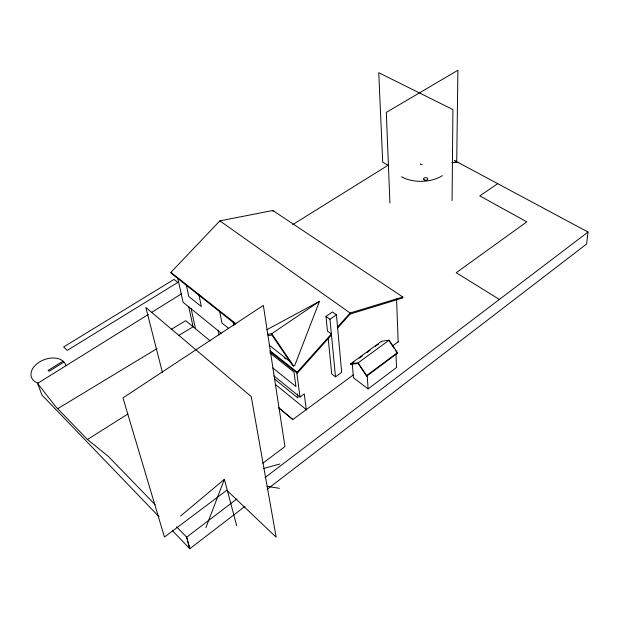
<?xml version="1.0" encoding="UTF-8"?>
<svg xmlns="http://www.w3.org/2000/svg" width="619" height="619" viewBox="0 0 619 619"><rect width="100%" height="100%" fill="white"/><g stroke="black" fill="none" stroke-linecap="round" stroke-linejoin="round"><path stroke-width="0.93" d="M452.071 200.649L452.922 109.594L378.751 72.694L382.712 162.232L388.508 165.521M454.361 160.445L588.05 232.048L586.611 244.002L267.176 489.312M205.903 527.574L224.372 479.323L236.706 525.794M266.789 329.749L319.489 301.314L294.799 365.311L293.7 366.092L292.191 364.901L271.927 335.049L268.174 335.56M331.467 334.956L297.29 373.156L297.159 372.181L331.366 333.951L327.459 331.072L325.996 316.433L332.488 311.953L336.45 314.8L341.657 372.359L335.506 376.855L331.73 373.946L328.217 338.732M337.556 327.033L350.106 313.013L402.791 296.988L402.822 297.963L350.184 314.026L337.649 328.039M235.344 324.116L171.138 273.281L170.921 272.337L219.877 220.867L272.824 210.506L402.791 296.988M180.586 516.029L224.372 479.323M244.954 506.373L189.801 548.728L172.399 530.638M186.613 537.153L189.801 548.728L186.636 537.176L236.907 498.929M264.971 477.628L588.05 232.048M352.288 363.546L353.426 377.776L368.104 388.918L396.516 367.508L395.982 354.176M262.75 463.26L284.949 446.593L263.354 305.391L122.964 397.885L164.461 537.052L226.778 490.263L276.175 537.222L251.229 396.57L145.86 307.488L162.488 372.692M366.657 376.182L366.61 375.563L397.398 352.637L389.08 340.179L381.482 341.301L350.795 363.709L350.841 364.336L358.192 363.485L366.657 376.182L397.421 353.263L397.398 352.637M278.883 407.991L292.841 419.543L353.379 374.859M392.763 345.781L398.172 341.789M350.795 363.709L358.146 362.858L389.08 340.179M350.841 364.336L353.913 362.092M359.275 358.169L362.347 355.933M366.943 352.567L370.015 350.331M375.385 346.408L378.449 344.164M273.938 375.919L300.006 397.042L304.269 393.939L306.328 410.103M335.506 376.855L329.958 319.303L336.45 314.8M497.73 183.673L479.787 195.898L526.8 221.842L456.234 272.716L499.371 299.457M267.911 334.26L271.733 333.726L319.489 301.314M455.143 161.605L456.745 160.569L457.89 70.272L386.31 112.379L389.924 202.839M148.382 314.421L37.566 383.378L55.555 406.435L87.465 439.513L127.947 413.941M151.554 312.44L181.429 293.855M292.748 224.581L388.515 164.987M63.958 362.038L49.017 371.299L48.12 370.394L63.053 361.148M57.706 408.664L157.087 348.559M178.52 335.599L193.089 326.786L188.625 306.258M171.177 329.385L185.708 320.688L210.274 340.976M263.222 468.598L279.865 464.002M451.855 162.681L458.517 162.379M267.122 486.317L279.471 488.345M325.996 316.433L329.958 319.303M269.265 345.224L290.288 361.767M284.106 357.767L285.607 358.943M170.921 272.337L235.932 323.752M269.946 350.656L297.159 372.181M270.093 351.631L297.29 373.156M269.814 352.838L293.986 372.011L295.944 386.558L272.793 367.941M228.612 328.372L221.942 323.025L219.699 311.318M87.465 439.513L108.333 456.389L155.284 504.833M221.262 333.223L183.1 302.296L177.676 277.846M274.434 378.921L297.925 398.009L297.337 393.808M275.269 384.314L306.266 409.631M278.852 407.867L292.841 419.543M176.616 526.839L186.636 537.176M159.013 516.726L41.891 394.961L37.566 383.378M271.733 333.726L293.7 366.092M389.111 340.814L394.303 348.59M395.34 350.145L397.421 353.263M358.146 362.858L366.61 375.563M186.296 284.887L188.795 296.501L201.33 306.529L198.738 293.986M191.078 308.401L195.472 328.751M218.097 330.283L219.01 334.941M233.146 321.965L233.804 325.579M220.047 221.85L219.877 220.867L350.106 313.013L350.184 314.026M272.824 210.506L272.948 211.45M296.694 371.857L300.006 397.042M367.214 375.617L368.104 388.918M381.482 341.301L381.521 341.92M396.562 298.977L398.187 342.214M422.05 164.592A1.06 0.627 -1.5 0 1 420.773 164.53A1.06 0.627 -1.5 0 1 420.58 163.78M442.415 175.61A28.536 16.914 -1.5 0 1 401.499 176.763M37.937 383.091A18.206 12.14 -20.3 0 1 35.917 364.699A18.206 12.14 -20.3 0 1 62.24 360.482L64.616 362.804A18.206 12.14 -20.3 0 1 65.908 365.69M177.823 282.426L67.247 350.393L63.656 346.934L174.04 279.417L177.823 282.426M424.193 179.905A2.159 1.3 -1.2 0 0 427.775 179.216A2.159 1.3 -1.2 0 0 425.067 177.699A2.159 1.3 -1.2 0 0 424.193 179.905"/></g></svg>
